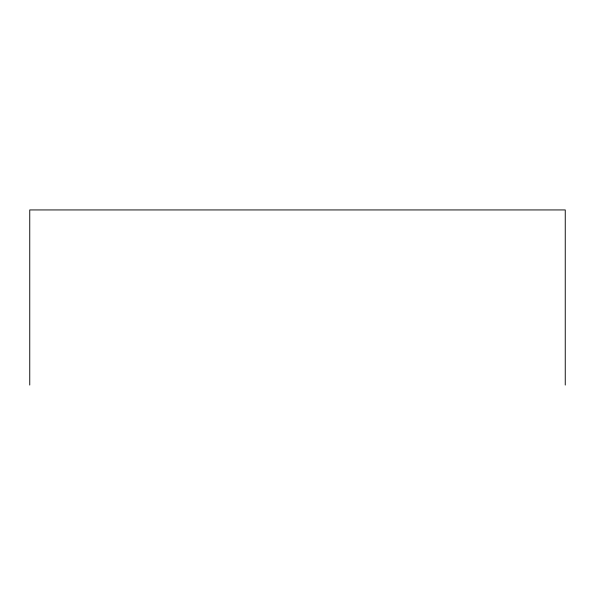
<?xml version="1.0" encoding="UTF-8"?>
<svg xmlns="http://www.w3.org/2000/svg" width="595" height="595" viewBox="0 0 595 595"><rect width="100%" height="100%" fill="white"/><g stroke="black" fill="none" stroke-linecap="round" stroke-linejoin="round"><path stroke-width="0.89" d="M565.25 385.062L565.25 209.938L29.75 209.938L29.75 385.062"/></g></svg>
